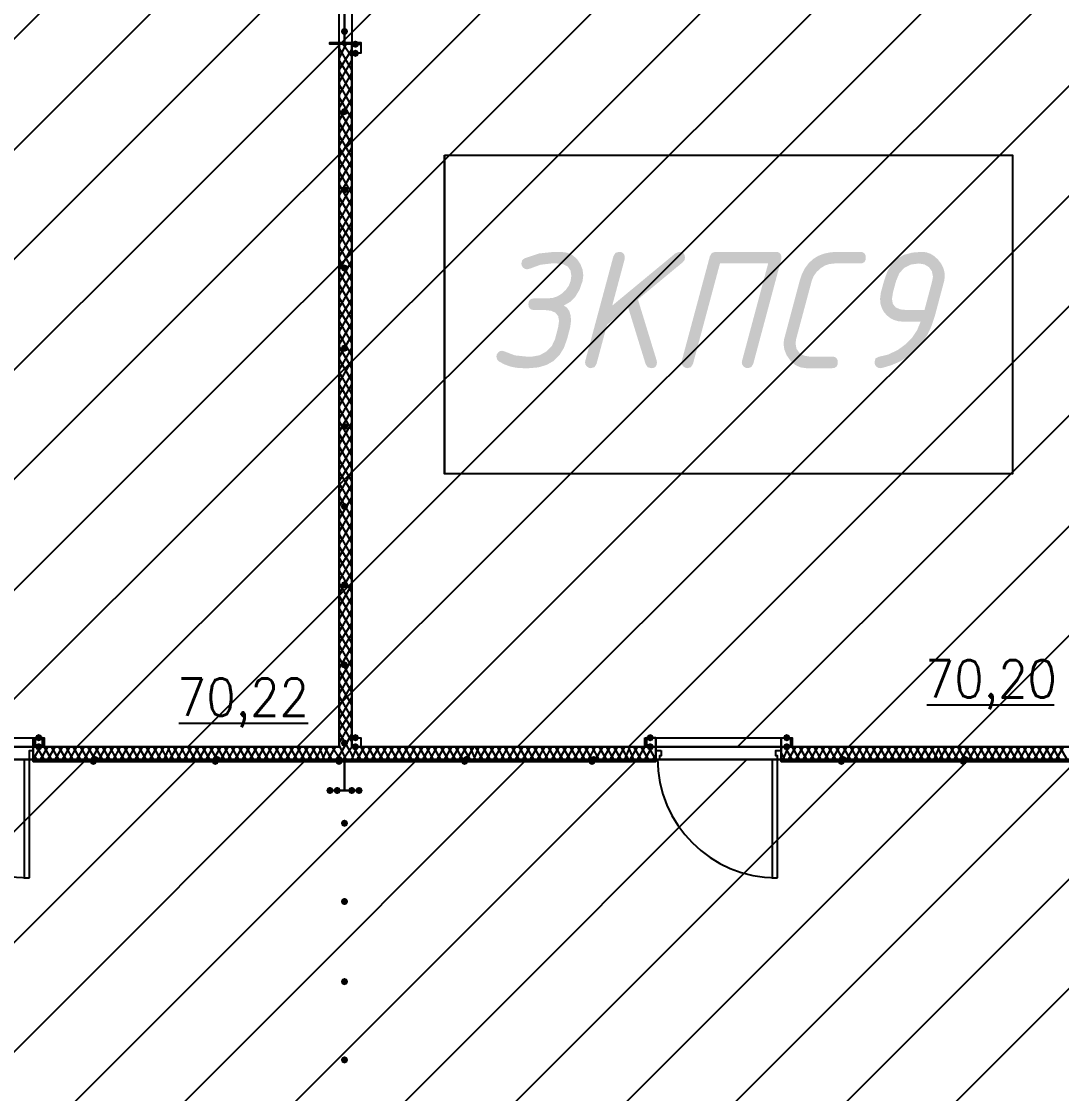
# Model space of a CAD drawing. Header units: millimetres. Extents: x 0 to 420, y 0 to 297.
# Drawn here: x 303.89 to 328.08, y 194.08 to 219.01 of the extents above; entities that cross this region are included whole.
import ezdxf

# ---------------------------------------------------------------- set-up
doc = ezdxf.new("R2010")
doc.units = ezdxf.units.MM
doc.layers.get('0').update_dxf_attribs({"linetype": 'CONTINUOUS'})
doc.styles.get("Standard").update_dxf_attribs({"font": 'STANDARD'})

msp = doc.modelspace()

# ---------------------------------------------------------------- hatches: boundary and pattern name
at = {"true_color": 0x000007}
for points in [[(311.488667, 218.778667), (311.463796, 218.718871), (311.404, 218.694), (311.344204, 218.718871), (311.319333, 218.778667), (311.344204, 218.838462), (311.404, 218.863333), (311.463796, 218.838463)], [(311.742667, 218.482333), (311.717796, 218.422537), (311.658, 218.397667), (311.598204, 218.422537), (311.573333, 218.482333), (311.598204, 218.542129), (311.658, 218.567), (311.717796, 218.542129)], [(311.742667, 218.270667), (311.717796, 218.210871), (311.658, 218.186), (311.598204, 218.210871), (311.573333, 218.270667), (311.598204, 218.330462), (311.658, 218.355333), (311.717796, 218.330463)], [(311.488667, 216.916), (311.463796, 216.856204), (311.404, 216.831333), (311.344204, 216.856204), (311.319333, 216.916), (311.344204, 216.975796), (311.404, 217.000667), (311.463796, 216.975796)], [(311.488667, 215.095667), (311.463796, 215.035871), (311.404, 215.011), (311.344204, 215.035871), (311.319333, 215.095667), (311.344204, 215.155462), (311.404, 215.180333), (311.463796, 215.155463)], [(315.718914, 213.263206), (315.653319, 213.246669), (315.601229, 213.256729), (315.557408, 213.287459), (315.527642, 213.331763), (315.51772, 213.382268), (315.536048, 213.456269), (315.591583, 213.502984), (315.929202, 213.615363), (316.286665, 213.652915), (316.426123, 213.652915), (316.573306, 213.635242), (316.69987, 213.582222), (316.805867, 213.493855), (316.891349, 213.370142), (316.941716, 213.24033), (316.958597, 213.105558), (316.942612, 212.976574), (316.871918, 212.774622), (316.775593, 212.611945), (316.653637, 212.488542), (316.506049, 212.404412), (316.579524, 212.354381), (316.632071, 212.278666), (316.663636, 212.177217), (316.67417, 212.049981), (316.653224, 211.893987), (316.581566, 211.62334), (316.50654, 211.416531), (316.402214, 211.247549), (316.268639, 211.116395), (316.105867, 211.023067), (315.915766, 210.966016), (315.697967, 210.946999), (315.559061, 210.946999), (315.403705, 210.956826), (315.258373, 210.986342), (315.122964, 211.035598), (314.997373, 211.104647), (314.952724, 211.152258), (314.937842, 211.217646), (314.947419, 211.268771), (314.976427, 211.312455), (315.019904, 211.342496), (315.072889, 211.352694), (315.144547, 211.330094), (315.363655, 211.245758), (315.630719, 211.217646), (315.77183, 211.217646), (315.940916, 211.247067), (316.100906, 211.335606), (316.228237, 211.466244), (316.300997, 211.62334), (316.372655, 211.893987), (316.395255, 212.047776), (316.374377, 212.15783), (316.311746, 212.236567), (316.207359, 212.283886), (316.061218, 212.299681), (315.81703, 212.299681), (315.757792, 212.308156), (315.715606, 212.333581), (315.690371, 212.375956), (315.681982, 212.43528), (315.690371, 212.494286), (315.715606, 212.536497), (315.757792, 212.561862), (315.81703, 212.570328), (316.135081, 212.570328), (316.25249, 212.582851), (316.361631, 212.620489), (316.462503, 212.683345), (316.555107, 212.771522), (316.623251, 212.869914), (316.663697, 212.976574), (316.680233, 213.09729), (316.659683, 213.221813), (316.598102, 213.310886), (316.495593, 213.364405), (316.35226, 213.382268), (316.212803, 213.382268), (315.962137, 213.352503)], [(318.002306, 212.359213), (317.51007, 211.953518), (317.266433, 211.04732), (317.219649, 210.971942), (317.136898, 210.946999), (317.08653, 210.956921), (317.041537, 210.986687), (317.010049, 211.029544), (316.999645, 211.078188), (317.005708, 211.118978), (317.660001, 213.552594), (317.705476, 213.627766), (317.788985, 213.652915), (317.847991, 213.644552), (317.890202, 213.619498), (317.915567, 213.577803), (317.924033, 213.519521), (317.920175, 213.480385), (317.631338, 212.402207), (319.103083, 213.619842), (319.189072, 213.652915), (319.248078, 213.64444), (319.290289, 213.619015), (319.315654, 213.576641), (319.32412, 213.517316), (319.311786, 213.459438), (319.275062, 213.413136), (318.229406, 212.547728), (318.665969, 211.123388), (318.672583, 211.080393), (318.664109, 211.021878), (318.638684, 210.98021), (318.596309, 210.955285), (318.536985, 210.946999), (318.454302, 210.971046), (318.408, 211.043462)], [(321.258692, 213.382268), (320.13752, 213.382268), (319.510237, 211.04732), (319.463453, 210.971942), (319.380701, 210.946999), (319.330334, 210.956921), (319.285341, 210.986687), (319.253853, 211.029544), (319.243449, 211.078188), (319.249512, 211.118978), (319.903805, 213.552594), (319.94928, 213.627766), (320.032789, 213.652915), (321.432876, 213.652915), (321.491882, 213.644552), (321.534093, 213.619498), (321.559457, 213.577803), (321.567924, 213.519521), (321.564065, 213.480385), (320.911977, 211.04732), (320.866502, 210.971942), (320.782993, 210.946999), (320.732212, 210.956921), (320.687633, 210.986687), (320.656145, 211.029544), (320.645741, 211.078188), (320.651804, 211.118978)], [(322.744023, 211.217646), (322.803029, 211.209171), (322.84524, 211.183746), (322.870605, 211.141371), (322.879071, 211.082047), (322.870605, 211.022808), (322.84524, 210.980623), (322.803029, 210.955388), (322.744023, 210.946999), (322.147608, 210.946999), (322.010468, 210.965706), (321.888468, 211.021827), (321.781662, 211.115361), (321.6901, 211.246309), (321.634565, 211.37991), (321.616237, 211.514751), (321.630569, 211.62334), (321.991615, 212.976574), (322.044842, 213.135091), (322.114406, 213.272473), (322.200313, 213.388719), (322.302569, 213.48383), (322.42118, 213.557804), (322.556154, 213.610644), (322.707496, 213.642347), (322.875213, 213.652915), (323.39556, 213.652915), (323.454884, 213.64444), (323.497259, 213.619015), (323.522684, 213.576641), (323.531159, 213.517316), (323.522684, 213.458078), (323.497259, 213.415892), (323.454884, 213.390657), (323.39556, 213.382268), (322.80135, 213.382268), (322.683424, 213.369668), (322.574387, 213.331901), (322.474238, 213.269019), (322.382977, 213.181075), (322.313938, 213.083785), (322.272183, 212.976574), (321.909483, 211.62334), (321.895152, 211.523019), (321.918372, 211.398996), (321.988307, 211.301431), (322.093245, 211.238454), (322.22092, 211.217646)], [(311.488667, 213.275333), (311.463796, 213.215537), (311.404, 213.190667), (311.344204, 213.215537), (311.319333, 213.275333), (311.344204, 213.335129), (311.404, 213.36), (311.463796, 213.335129)], [(311.488667, 211.412667), (311.463796, 211.352871), (311.404, 211.328), (311.344204, 211.352871), (311.319333, 211.412667), (311.344204, 211.472462), (311.404, 211.497333), (311.463796, 211.472463)], [(311.488667, 209.592333), (311.463796, 209.532537), (311.404, 209.507667), (311.344204, 209.532537), (311.319333, 209.592333), (311.344204, 209.652129), (311.404, 209.677), (311.463796, 209.652129)], [(311.488667, 207.729667), (311.463796, 207.669871), (311.404, 207.645), (311.344204, 207.669871), (311.319333, 207.729667), (311.344204, 207.789462), (311.404, 207.814333), (311.463796, 207.789463)], [(311.488667, 205.909333), (311.463796, 205.849538), (311.404, 205.824667), (311.344204, 205.849538), (311.319333, 205.909333), (311.344204, 205.969129), (311.404, 205.994), (311.463796, 205.969129)], [(311.488667, 204.046667), (311.463796, 203.986871), (311.404, 203.962), (311.344204, 203.986871), (311.319333, 204.046667), (311.344204, 204.106462), (311.404, 204.131333), (311.463796, 204.106463)], [(304.376667, 202.353333), (304.351796, 202.293537), (304.292, 202.268667), (304.232204, 202.293537), (304.207333, 202.353333), (304.232204, 202.413129), (304.292, 202.438), (304.351796, 202.413129)], [(304.376667, 202.141667), (304.351796, 202.081871), (304.292, 202.057), (304.232204, 202.081871), (304.207333, 202.141667), (304.232204, 202.201462), (304.292, 202.226333), (304.351796, 202.201463)], [(311.488667, 202.226333), (311.463796, 202.166537), (311.404, 202.141667), (311.344204, 202.166537), (311.319333, 202.226333), (311.344204, 202.286129), (311.404, 202.311), (311.463796, 202.286129)], [(311.742667, 202.353333), (311.717796, 202.293537), (311.658, 202.268667), (311.598204, 202.293537), (311.573333, 202.353333), (311.598204, 202.413129), (311.658, 202.438), (311.717796, 202.413129)], [(311.742667, 202.141667), (311.717796, 202.081871), (311.658, 202.057), (311.598204, 202.081871), (311.573333, 202.141667), (311.598204, 202.201462), (311.658, 202.226333), (311.717796, 202.201463)], [(318.600667, 202.353333), (318.575796, 202.293537), (318.516, 202.268667), (318.456204, 202.293537), (318.431333, 202.353333), (318.456204, 202.413129), (318.516, 202.438), (318.575796, 202.413129)], [(318.600667, 202.141667), (318.575796, 202.081871), (318.516, 202.057), (318.456204, 202.081871), (318.431333, 202.141667), (318.456204, 202.201462), (318.516, 202.226333), (318.575796, 202.201463)], [(321.775667, 202.353333), (321.750796, 202.293537), (321.691, 202.268667), (321.631204, 202.293537), (321.606333, 202.353333), (321.631204, 202.413129), (321.691, 202.438), (321.750796, 202.413129)], [(321.775667, 202.141667), (321.750796, 202.081871), (321.691, 202.057), (321.631204, 202.081871), (321.606333, 202.141667), (321.631204, 202.201462), (321.691, 202.226333), (321.750796, 202.201463)], [(311.15, 201.125667), (311.125129, 201.065871), (311.065333, 201.041), (311.005538, 201.065871), (310.980667, 201.125667), (311.005537, 201.185462), (311.065333, 201.210333), (311.125129, 201.185463)], [(311.319333, 201.125667), (311.294462, 201.065871), (311.234667, 201.041), (311.174871, 201.065871), (311.15, 201.125667), (311.174871, 201.185462), (311.234667, 201.210333), (311.294462, 201.185463)], [(311.658, 201.125667), (311.633129, 201.065871), (311.573333, 201.041), (311.513537, 201.065871), (311.488667, 201.125667), (311.513537, 201.185462), (311.573333, 201.210333), (311.633129, 201.185463)], [(311.827333, 201.125667), (311.802462, 201.065871), (311.742667, 201.041), (311.682871, 201.065871), (311.658, 201.125667), (311.682871, 201.185462), (311.742667, 201.210333), (311.802462, 201.185463)], [(311.488667, 200.363667), (311.463796, 200.303871), (311.404, 200.279), (311.344204, 200.303871), (311.319333, 200.363667), (311.344204, 200.423462), (311.404, 200.448333), (311.463796, 200.423463)], [(311.488667, 198.543333), (311.463796, 198.483537), (311.404, 198.458667), (311.344204, 198.483537), (311.319333, 198.543333), (311.344204, 198.603129), (311.404, 198.628), (311.463796, 198.603129)], [(311.488667, 196.680667), (311.463796, 196.620871), (311.404, 196.596), (311.344204, 196.620871), (311.319333, 196.680667), (311.344204, 196.740462), (311.404, 196.765333), (311.463796, 196.740463)], [(311.488667, 194.860333), (311.463796, 194.800537), (311.404, 194.775667), (311.344204, 194.800537), (311.319333, 194.860333), (311.344204, 194.920129), (311.404, 194.945), (311.463796, 194.920129)]]:
    msp.add_hatch(color=0, dxfattribs=at).paths.add_polyline_path(points, flags=0)
h = msp.add_hatch(color=0, dxfattribs=at)
h.paths.add_polyline_path([(324.765832, 213.382268), (324.574828, 213.356861), (324.422632, 213.280707), (324.309194, 213.15391), (324.234461, 212.976574), (324.161149, 212.705927), (324.138549, 212.554343), (324.159539, 212.442929), (324.222541, 212.363347), (324.327608, 212.315598), (324.474791, 212.299681), (324.894817, 212.299681), (325.075064, 212.976574), (325.091601, 213.076895), (325.068105, 213.200643), (324.997894, 213.297932), (324.893232, 213.361184)], flags=0)
h.paths.add_polyline_path([(324.83749, 213.652915), (324.938053, 213.641865), (325.033034, 213.608749), (325.122434, 213.553619), (325.206253, 213.476526), (325.277154, 213.38598), (325.327796, 213.291249), (325.358182, 213.19228), (325.368311, 213.089022), (325.353979, 212.980432), (325.1368, 212.164634), (325.059624, 211.929894), (324.960394, 211.718873), (324.839125, 211.531572), (324.695828, 211.36799), (324.530517, 211.228128), (324.343205, 211.111985), (324.133905, 211.019561), (323.902629, 210.950858), (323.867903, 210.946999), (323.815813, 210.957059), (323.771991, 210.987789), (323.742226, 211.032024), (323.732304, 211.082047), (323.754766, 211.172171), (323.822703, 211.209378), (324.058761, 211.266773), (324.28407, 211.377498), (324.467229, 211.513416), (324.614937, 211.667369), (324.727299, 211.839408), (324.804418, 212.029586), (324.400928, 212.029586), (324.289005, 212.038991), (324.187263, 212.067206), (324.095753, 212.114232), (324.014526, 212.180068), (323.947648, 212.26008), (323.899942, 212.349704), (323.871356, 212.449044), (323.861839, 212.558201), (323.88003, 212.705927), (323.953892, 212.976574), (324.030718, 213.194993), (324.130281, 213.367937), (324.255045, 213.49246), (324.414433, 213.581533), (324.608547, 213.635052)], flags=0)
h = msp.add_hatch(color=0, dxfattribs=at)
h.paths.add_polyline_path([(311.277, 201.845333), (304.165, 201.845333), (311.277, 201.803)], flags=0)
h.paths.add_polyline_path([(304.165, 201.845333), (311.277, 201.803), (304.165, 201.803)], flags=0)
at = {"true_color": 0x0000fe}
for points in [[(305.646667, 201.803), (305.621796, 201.743204), (305.562, 201.718333), (305.502204, 201.743204), (305.477333, 201.803), (305.502204, 201.862796), (305.562, 201.887667), (305.621796, 201.862796)], [(305.689, 201.845333), (305.664129, 201.785537), (305.604333, 201.760667), (305.544537, 201.785537), (305.519667, 201.845333), (305.544537, 201.905129), (305.604333, 201.93), (305.664129, 201.905129)], [(308.483, 201.803), (308.458129, 201.743204), (308.398333, 201.718333), (308.338538, 201.743204), (308.313667, 201.803), (308.338537, 201.862796), (308.398333, 201.887667), (308.458129, 201.862796)], [(308.525333, 201.845333), (308.500463, 201.785537), (308.440667, 201.760667), (308.380871, 201.785537), (308.356, 201.845333), (308.380871, 201.905129), (308.440667, 201.93), (308.500462, 201.905129)], [(311.361667, 201.845333), (311.336796, 201.785537), (311.277, 201.760667), (311.217204, 201.785537), (311.192333, 201.845333), (311.217204, 201.905129), (311.277, 201.93), (311.336796, 201.905129)], [(311.361667, 201.845333), (311.336796, 201.785537), (311.277, 201.760667), (311.217204, 201.785537), (311.192333, 201.845333), (311.217204, 201.905129), (311.277, 201.93), (311.336796, 201.905129)], [(311.361667, 201.803), (311.336796, 201.743204), (311.277, 201.718333), (311.217204, 201.743204), (311.192333, 201.803), (311.217204, 201.862796), (311.277, 201.887667), (311.336796, 201.862796)], [(311.361667, 201.803), (311.336796, 201.743204), (311.277, 201.718333), (311.217204, 201.743204), (311.192333, 201.803), (311.217204, 201.862796), (311.277, 201.887667), (311.336796, 201.862796)], [(314.282667, 201.803), (314.257796, 201.743204), (314.198, 201.718333), (314.138204, 201.743204), (314.113333, 201.803), (314.138204, 201.862796), (314.198, 201.887667), (314.257796, 201.862796)], [(314.325, 201.845333), (314.300129, 201.785537), (314.240333, 201.760667), (314.180538, 201.785537), (314.155667, 201.845333), (314.180537, 201.905129), (314.240333, 201.93), (314.300129, 201.905129)], [(317.246, 201.803), (317.221129, 201.743204), (317.161333, 201.718333), (317.101537, 201.743204), (317.076667, 201.803), (317.101537, 201.862796), (317.161333, 201.887667), (317.221129, 201.862796)], [(317.288333, 201.845333), (317.263462, 201.785537), (317.203667, 201.760667), (317.143871, 201.785537), (317.119, 201.845333), (317.143871, 201.905129), (317.203667, 201.93), (317.263462, 201.905129)], [(323.045667, 201.803), (323.020796, 201.743204), (322.961, 201.718333), (322.901204, 201.743204), (322.876333, 201.803), (322.901204, 201.862796), (322.961, 201.887667), (323.020796, 201.862796)], [(323.088, 201.845333), (323.063129, 201.785537), (323.003333, 201.760667), (322.943537, 201.785537), (322.918667, 201.845333), (322.943537, 201.905129), (323.003333, 201.93), (323.063129, 201.905129)], [(325.882, 201.803), (325.857129, 201.743204), (325.797333, 201.718333), (325.737538, 201.743204), (325.712667, 201.803), (325.737537, 201.862796), (325.797333, 201.887667), (325.857129, 201.862796)], [(325.924333, 201.845333), (325.899462, 201.785537), (325.839667, 201.760667), (325.779871, 201.785537), (325.755, 201.845333), (325.779871, 201.905129), (325.839667, 201.93), (325.899462, 201.905129)]]:
    msp.add_hatch(color=0, dxfattribs=at).paths.add_polyline_path(points, flags=0)
at = {"true_color": 0x000007}
h = msp.add_hatch(color=0, dxfattribs=at)
h.paths.add_polyline_path([(318.643, 201.845333), (311.277, 201.845333), (318.643, 201.803)], flags=0)
h.paths.add_polyline_path([(311.277, 201.845333), (318.643, 201.803), (311.277, 201.803)], flags=0)
h = msp.add_hatch(color=0, dxfattribs=at)
h.paths.add_polyline_path([(328.676, 201.845333), (321.564, 201.845333), (328.676, 201.803)], flags=0)
h.paths.add_polyline_path([(321.564, 201.845333), (328.676, 201.803), (321.564, 201.803)], flags=0)

# ---------------------------------------------------------------- linework, layer by layer
at = {"color": 0, "true_color": 0x000006}
msp.add_lwpolyline([(242.527667, 236.600999), (258.572001, 236.600999), (258.572001, 201.845333), (392.938, 201.845333), (392.938, 154.728333), (258.572001, 154.728333), (258.572001, 119.972666), (242.485334, 119.972666), (242.485334, 154.770666), (108.161668, 154.770666), (108.161668, 201.802999), (242.189001, 201.802999), (242.527667, 201.802999)], close=True, dxfattribs=at)
at = {"color": 0, "true_color": 0x000003}
for points in [[(287.231667, 202.141666), (321.733334, 236.600999)], [(289.814001, 202.141666), (324.315667, 236.600999)], [(292.354001, 202.141666), (326.855667, 236.600999)], [(294.936334, 202.141666), (329.438, 236.600999)], [(297.476334, 202.141666), (331.978, 236.600999)], [(300.058667, 202.141666), (334.560334, 236.600999)], [(302.598667, 202.141666), (337.100334, 236.600999)], [(305.181, 202.141666), (339.682667, 236.600999)], [(307.763334, 202.141666), (342.222667, 236.600999)], [(310.303334, 202.141666), (344.805, 236.600999)], [(312.885667, 202.141666), (347.345, 236.600999)], [(315.425667, 202.141666), (349.927334, 236.600999)], [(318.008, 202.141666), (352.467334, 236.600999)], [(320.548, 202.141666), (355.049667, 236.600999)], [(323.130334, 202.141666), (357.589667, 236.600999)], [(325.670334, 202.141666), (360.172, 236.600999)]]:
    msp.add_lwpolyline(points, dxfattribs=at)
at = {"color": 0, "true_color": 0x00002b}
for points in [[(311.277, 236.601), (294.174333, 236.601), (294.174333, 202.141667), (311.277, 202.141667)], [(328.676, 202.141667), (328.676, 236.601), (311.573333, 236.601), (311.573333, 202.141667)]]:
    msp.add_lwpolyline(points, close=True, dxfattribs=at)
at = {"color": 0, "true_color": 0x000007}
for points in [[(311.785, 218.482333), (311.065333, 218.482333), (311.065333, 218.524667), (311.404, 218.524667), (311.404, 219.202), (311.065333, 219.202), (311.065333, 219.244333), (311.785, 219.244333), (311.785, 219.202), (311.404, 219.202), (311.404, 218.524667), (311.785, 218.524667)], [(311.785, 218.270667), (311.573333, 218.270667), (311.573333, 218.482333), (311.785, 218.482333), (311.785, 218.270667), (311.573333, 218.270667), (311.573333, 218.482333), (311.785, 218.482333)], [(313.732333, 215.9), (326.940333, 215.9), (326.940333, 208.491667), (313.732333, 208.491667)], [(304.165, 202.353333), (304.419, 202.353333), (304.419, 202.141667), (304.165, 202.141667)], [(304.207333, 202.353333), (304.207333, 202.141667), (304.376667, 202.141667), (304.376667, 202.353333)], [(311.785, 202.141667), (311.573333, 202.141667), (311.573333, 202.353333), (311.785, 202.353333), (311.785, 202.141667), (311.573333, 202.141667), (311.573333, 202.353333), (311.785, 202.353333)], [(318.389, 202.353333), (318.643, 202.353333), (318.643, 202.141667), (318.389, 202.141667)], [(318.431333, 202.353333), (318.431333, 202.141667), (318.643, 202.141667), (318.643, 202.353333)], [(321.564, 202.353333), (321.775667, 202.353333), (321.775667, 202.141667), (321.564, 202.141667), (321.564, 202.353333), (321.818, 202.353333), (321.818, 202.141667), (321.564, 202.141667)], [(304.165, 202.057), (304.165, 201.845333), (304.080333, 201.845333), (304.080333, 201.93), (304.080333, 202.057)], [(318.77, 202.057), (318.77, 201.93), (318.727667, 201.93), (318.727667, 201.845333), (318.643, 201.845333), (318.643, 202.057)], [(321.564, 202.057), (321.564, 201.845333), (321.479333, 201.845333), (321.479333, 201.93), (321.437, 201.93), (321.437, 202.057)], [(304.080333, 199.093667), (304.080333, 201.845333), (303.953333, 201.845333), (303.953333, 199.093667)], [(311.277, 201.845333), (304.165, 201.845333), (311.277, 201.803)], [(304.165, 201.845333), (311.277, 201.803), (304.165, 201.803)], [(304.165, 201.803), (304.165, 201.845333), (311.277, 201.845333), (311.277, 201.803), (304.165, 201.803), (311.277, 201.803), (311.277, 201.845333), (304.165, 201.845333)], [(311.785, 201.125667), (311.065333, 201.125667), (311.404, 201.125667), (311.404, 201.803), (311.065333, 201.803), (311.065333, 201.845333), (311.785, 201.845333), (311.785, 201.803), (311.404, 201.803), (311.404, 201.125667)], [(318.643, 201.845333), (311.277, 201.845333), (318.643, 201.803)], [(311.277, 201.845333), (318.643, 201.803), (311.277, 201.803)], [(318.643, 201.845333), (311.277, 201.845333), (311.277, 201.803), (318.643, 201.803)], [(318.643, 201.845333), (311.277, 201.845333), (311.277, 201.803), (318.643, 201.803)], [(321.479333, 199.093667), (321.479333, 201.845333), (321.352333, 201.845333), (321.352333, 199.093667)], [(328.676, 201.845333), (321.564, 201.845333), (328.676, 201.803)], [(321.564, 201.845333), (328.676, 201.803), (321.564, 201.803)], [(321.564, 201.803), (321.564, 201.845333), (328.676, 201.845333), (328.676, 201.803), (321.564, 201.803), (328.676, 201.803), (328.676, 201.845333), (321.564, 201.845333)]]:
    msp.add_lwpolyline(points, close=True, dxfattribs=at)
for points in [[(311.404, 218.482333), (311.404, 219.244333)], [(311.065333, 218.482333), (311.065333, 218.524667)], [(311.234667, 218.482333), (311.234667, 218.524667)], [(311.277, 218.44), (311.277, 218.482333)], [(311.277, 218.143667), (311.446333, 218.482333)], [(311.573333, 202.141667), (311.573333, 218.482333), (311.277, 218.482333), (311.277, 202.141667)], [(311.573333, 218.186), (311.361667, 218.482333)], [(311.573333, 218.482333), (311.531, 218.482333)], [(311.573333, 218.482333), (311.573333, 218.524667)], [(311.742667, 218.482333), (311.742667, 218.524667)], [(311.573333, 217.889667), (311.277, 218.397667)], [(311.277, 217.889667), (311.573333, 218.355333)], [(311.277, 217.593333), (311.573333, 218.101333)], [(311.573333, 217.635667), (311.277, 218.101333)], [(311.573333, 217.339333), (311.277, 217.847333)], [(311.277, 217.297), (311.573333, 217.805)], [(311.573333, 217.043), (311.277, 217.551)], [(311.277, 217.000667), (311.573333, 217.508667)], [(311.573333, 216.746667), (311.277, 217.254667)], [(311.277, 216.704333), (311.573333, 217.212333)], [(311.573333, 216.450333), (311.277, 216.958333)], [(311.277, 216.408), (311.573333, 216.916)], [(311.573333, 216.154), (311.277, 216.662)], [(311.277, 216.111667), (311.573333, 216.619667)], [(311.573333, 215.857667), (311.277, 216.365667)], [(311.277, 215.857667), (311.573333, 216.323333)], [(311.277, 215.561333), (311.573333, 216.069333)], [(311.573333, 215.603667), (311.277, 216.069333)], [(311.573333, 215.307333), (311.277, 215.815333)], [(311.277, 215.265), (311.573333, 215.773)], [(313.732333, 215.9), (313.732333, 208.491667)], [(311.573333, 215.011), (311.277, 215.519)], [(311.277, 214.968667), (311.573333, 215.476667)], [(311.573333, 214.714667), (311.277, 215.222667)], [(311.277, 214.672333), (311.573333, 215.180333)], [(311.573333, 214.418333), (311.277, 214.926333)], [(311.277, 214.376), (311.573333, 214.884)], [(311.573333, 214.122), (311.277, 214.63)], [(311.277, 214.079667), (311.573333, 214.587667)], [(311.277, 213.825667), (311.573333, 214.333667)], [(311.573333, 213.868), (311.277, 214.333667)], [(311.573333, 213.571667), (311.277, 214.079667)], [(311.277, 213.529333), (311.573333, 214.037333)], [(311.573333, 213.275333), (311.277, 213.783333)], [(311.277, 213.233), (311.573333, 213.741)], [(311.573333, 212.979), (311.277, 213.487)], [(311.277, 212.936667), (311.573333, 213.444667)], [(311.573333, 212.682667), (311.277, 213.190667)], [(311.277, 212.640333), (311.573333, 213.148333)], [(311.573333, 212.386333), (311.277, 212.894333)], [(311.277, 212.344), (311.573333, 212.852)], [(311.573333, 212.09), (311.277, 212.598)], [(311.277, 212.09), (311.573333, 212.555667)], [(311.277, 211.793667), (311.573333, 212.301667)], [(311.573333, 211.836), (311.277, 212.301667)], [(311.573333, 211.539667), (311.277, 212.047667)], [(311.277, 211.497333), (311.573333, 212.005333)], [(311.573333, 211.243333), (311.277, 211.751333)], [(311.277, 211.201), (311.573333, 211.709)], [(311.573333, 210.947), (311.277, 211.455)], [(311.277, 210.904667), (311.573333, 211.412667)], [(311.573333, 210.650667), (311.277, 211.158667)], [(311.277, 210.608333), (311.573333, 211.116333)], [(311.573333, 210.354333), (311.277, 210.862333)], [(311.277, 210.312), (311.573333, 210.82)], [(311.277, 210.058), (311.573333, 210.566)], [(311.573333, 210.100333), (311.277, 210.566)], [(311.573333, 209.804), (311.277, 210.312)], [(311.277, 209.761667), (311.573333, 210.269667)], [(311.573333, 209.507667), (311.277, 210.015667)], [(311.277, 209.465333), (311.573333, 209.973333)], [(311.573333, 209.211333), (311.277, 209.719333)], [(311.277, 209.169), (311.573333, 209.677)], [(311.573333, 208.915), (311.277, 209.423)], [(311.277, 208.872667), (311.573333, 209.380667)], [(311.573333, 208.618667), (311.277, 209.126667)], [(311.277, 208.576333), (311.573333, 209.084333)], [(311.573333, 208.322333), (311.277, 208.830333)], [(311.277, 208.322333), (311.573333, 208.788)], [(311.277, 208.026), (311.573333, 208.534)], [(311.573333, 208.068333), (311.277, 208.534)], [(311.573333, 207.772), (311.277, 208.28)], [(311.277, 207.729667), (311.573333, 208.237667)], [(311.573333, 207.475667), (311.277, 207.983667)], [(311.277, 207.433333), (311.573333, 207.941333)], [(311.573333, 207.179333), (311.277, 207.687333)], [(311.277, 207.137), (311.573333, 207.645)], [(311.573333, 206.883), (311.277, 207.391)], [(311.277, 206.840667), (311.573333, 207.348667)], [(311.573333, 206.586667), (311.277, 207.094667)], [(311.277, 206.544333), (311.573333, 207.052333)], [(311.573333, 206.332667), (311.277, 206.798333)], [(311.277, 206.290333), (311.573333, 206.756)], [(311.573333, 206.036333), (311.277, 206.544333)], [(311.277, 205.994), (311.573333, 206.502)], [(311.573333, 205.74), (311.277, 206.248)], [(311.277, 205.697667), (311.573333, 206.205667)], [(311.573333, 205.443667), (311.277, 205.951667)], [(311.277, 205.401333), (311.573333, 205.909333)], [(311.573333, 205.147333), (311.277, 205.655333)], [(311.277, 205.105), (311.573333, 205.613)], [(311.573333, 204.851), (311.277, 205.359)], [(311.277, 204.808667), (311.573333, 205.316667)], [(311.573333, 204.554667), (311.277, 205.062667)], [(311.277, 204.554667), (311.573333, 205.020333)], [(311.277, 204.258333), (311.573333, 204.766333)], [(311.573333, 204.300667), (311.277, 204.766333)], [(311.573333, 204.004333), (311.277, 204.512333)], [(311.277, 203.962), (311.573333, 204.47)], [(311.573333, 203.708), (311.277, 204.216)], [(311.277, 203.665667), (311.573333, 204.173667)], [(311.573333, 203.411667), (311.277, 203.919667)], [(311.277, 203.369333), (311.573333, 203.877333)], [(311.573333, 203.115333), (311.277, 203.623333)], [(311.277, 203.073), (311.573333, 203.581)], [(311.573333, 202.819), (311.277, 203.327)], [(311.277, 202.776667), (311.573333, 203.284667)], [(311.573333, 202.565), (311.277, 203.030667)], [(311.277, 202.522667), (311.573333, 202.988333)], [(324.950667, 203.115333), (327.914, 203.115333)], [(311.573333, 202.268667), (311.277, 202.776667)], [(311.277, 202.226333), (311.573333, 202.734333)], [(307.551667, 202.692), (310.557333, 202.692)], [(311.573333, 201.972333), (311.277, 202.480333)], [(302.725667, 202.353333), (304.165, 202.353333), (304.165, 202.226333)], [(304.165, 202.226333), (304.165, 202.141667), (302.725667, 202.141667)], [(311.277, 201.93), (311.573333, 202.438)], [(318.643, 202.226333), (318.643, 202.353333), (320.124667, 202.353333)], [(320.124667, 202.141667), (318.643, 202.141667), (318.643, 202.226333)], [(320.124667, 202.353333), (321.564, 202.353333), (321.564, 202.226333)], [(321.564, 202.226333), (321.564, 202.141667), (320.124667, 202.141667)], [(304.165, 202.099333), (304.165, 202.141667)], [(304.165, 201.845333), (304.334333, 202.141667)], [(304.165, 201.845333), (304.165, 202.057), (304.165, 202.141667)], [(304.165, 202.141667), (304.165, 202.057), (304.165, 201.845333), (304.165, 202.057)], [(311.277, 202.141667), (304.165, 202.141667)], [(304.249667, 201.845333), (304.165, 201.972333)], [(304.419, 201.845333), (304.249667, 202.141667)], [(304.334333, 201.845333), (304.503667, 202.141667)], [(304.588333, 201.845333), (304.419, 202.141667)], [(304.503667, 201.845333), (304.673, 202.141667)], [(304.757667, 201.845333), (304.588333, 202.141667)], [(304.673, 201.845333), (304.842333, 202.141667)], [(304.927, 201.845333), (304.757667, 202.141667)], [(304.842333, 201.845333), (305.011667, 202.141667)], [(305.096333, 201.845333), (304.927, 202.141667)], [(305.011667, 201.845333), (305.181, 202.141667)], [(305.265667, 201.845333), (305.096333, 202.141667)], [(305.181, 201.845333), (305.350333, 202.141667)], [(305.435, 201.845333), (305.265667, 202.141667)], [(305.350333, 201.845333), (305.519667, 202.141667)], [(305.604333, 201.845333), (305.435, 202.141667)], [(305.519667, 201.845333), (305.689, 202.141667)], [(305.773667, 201.845333), (305.604333, 202.141667)], [(305.689, 201.845333), (305.858333, 202.141667)], [(305.943, 201.845333), (305.773667, 202.141667)], [(305.858333, 201.845333), (306.027667, 202.141667)], [(306.112333, 201.845333), (305.943, 202.141667)], [(306.027667, 201.845333), (306.197, 202.141667)], [(306.281667, 201.845333), (306.112333, 202.141667)], [(306.197, 201.845333), (306.366333, 202.141667)], [(306.451, 201.845333), (306.281667, 202.141667)], [(306.366333, 201.845333), (306.535667, 202.141667)], [(306.620333, 201.845333), (306.451, 202.141667)], [(306.535667, 201.845333), (306.705, 202.141667)], [(306.789667, 201.845333), (306.620333, 202.141667)], [(306.705, 201.845333), (306.874333, 202.141667)], [(306.959, 201.845333), (306.789667, 202.141667)], [(306.874333, 201.845333), (307.043667, 202.141667)], [(307.128333, 201.845333), (306.959, 202.141667)], [(307.043667, 201.845333), (307.213, 202.141667)], [(307.297667, 201.845333), (307.128333, 202.141667)], [(307.213, 201.845333), (307.34, 202.141667)], [(307.424667, 201.845333), (307.297667, 202.141667)], [(307.34, 201.845333), (307.509333, 202.141667)], [(307.594, 201.845333), (307.424667, 202.141667)], [(307.509333, 201.845333), (307.678667, 202.141667)], [(307.763333, 201.845333), (307.594, 202.141667)], [(307.678667, 201.845333), (307.848, 202.141667)], [(307.932667, 201.845333), (307.763333, 202.141667)], [(307.848, 201.845333), (308.017333, 202.141667)], [(308.102, 201.845333), (307.932667, 202.141667)], [(308.017333, 201.845333), (308.186667, 202.141667)], [(308.271333, 201.845333), (308.102, 202.141667)], [(308.186667, 201.845333), (308.356, 202.141667)], [(308.440667, 201.845333), (308.271333, 202.141667)], [(308.356, 201.845333), (308.525333, 202.141667)], [(308.61, 201.845333), (308.440667, 202.141667)], [(308.525333, 201.845333), (308.694667, 202.141667)], [(308.779333, 201.845333), (308.61, 202.141667)], [(308.694667, 201.845333), (308.864, 202.141667)], [(308.948667, 201.845333), (308.779333, 202.141667)], [(308.864, 201.845333), (309.033333, 202.141667)], [(309.118, 201.845333), (308.948667, 202.141667)], [(309.033333, 201.845333), (309.202667, 202.141667)], [(309.287333, 201.845333), (309.118, 202.141667)], [(309.202667, 201.845333), (309.372, 202.141667)], [(309.456667, 201.845333), (309.287333, 202.141667)], [(309.372, 201.845333), (309.541333, 202.141667)], [(309.626, 201.845333), (309.456667, 202.141667)], [(309.541333, 201.845333), (309.710667, 202.141667)], [(309.795333, 201.845333), (309.626, 202.141667)], [(309.710667, 201.845333), (309.88, 202.141667)], [(309.964667, 201.845333), (309.795333, 202.141667)], [(309.88, 201.845333), (310.049333, 202.141667)], [(310.134, 201.845333), (309.964667, 202.141667)], [(310.049333, 201.845333), (310.218667, 202.141667)], [(310.303333, 201.845333), (310.134, 202.141667)], [(310.218667, 201.845333), (310.388, 202.141667)], [(310.472667, 201.845333), (310.303333, 202.141667)], [(310.388, 201.845333), (310.557333, 202.141667)], [(310.642, 201.845333), (310.472667, 202.141667)], [(310.557333, 201.845333), (310.726667, 202.141667)], [(310.811333, 201.845333), (310.642, 202.141667)], [(310.726667, 201.845333), (310.896, 202.141667)], [(310.938333, 201.845333), (310.811333, 202.141667)], [(310.896, 201.845333), (311.023, 202.141667)], [(311.107667, 201.845333), (310.938333, 202.141667)], [(311.023, 201.845333), (311.192333, 202.141667)], [(311.277, 201.887667), (311.107667, 202.141667)], [(311.446333, 201.845333), (311.277, 202.184)], [(311.361667, 201.845333), (311.573333, 202.141667)], [(311.573333, 201.845333), (311.700333, 202.141667)], [(318.643, 202.141667), (311.573333, 202.141667)], [(311.615667, 201.845333), (311.573333, 201.972333)], [(311.785, 201.845333), (311.615667, 202.141667)], [(311.700333, 201.845333), (311.869667, 202.141667)], [(311.954333, 201.845333), (311.785, 202.141667)], [(311.869667, 201.845333), (312.039, 202.141667)], [(312.123667, 201.845333), (311.954333, 202.141667)], [(312.039, 201.845333), (312.208333, 202.141667)], [(312.293, 201.845333), (312.123667, 202.141667)], [(312.208333, 201.845333), (312.377667, 202.141667)], [(312.462333, 201.845333), (312.293, 202.141667)], [(312.377667, 201.845333), (312.547, 202.141667)], [(312.631667, 201.845333), (312.462333, 202.141667)], [(312.547, 201.845333), (312.716333, 202.141667)], [(312.801, 201.845333), (312.631667, 202.141667)], [(312.716333, 201.845333), (312.885667, 202.141667)], [(312.970333, 201.845333), (312.801, 202.141667)], [(312.885667, 201.845333), (313.055, 202.141667)], [(313.139667, 201.845333), (312.970333, 202.141667)], [(313.055, 201.845333), (313.224333, 202.141667)], [(313.309, 201.845333), (313.139667, 202.141667)], [(313.224333, 201.845333), (313.393667, 202.141667)], [(313.478333, 201.845333), (313.309, 202.141667)], [(313.393667, 201.845333), (313.563, 202.141667)], [(313.647667, 201.845333), (313.478333, 202.141667)], [(313.563, 201.845333), (313.732333, 202.141667)], [(313.817, 201.845333), (313.647667, 202.141667)], [(313.732333, 201.845333), (313.901667, 202.141667)], [(313.986333, 201.845333), (313.817, 202.141667)], [(313.901667, 201.845333), (314.071, 202.141667)], [(314.155667, 201.845333), (313.986333, 202.141667)], [(314.071, 201.845333), (314.240333, 202.141667)], [(314.325, 201.845333), (314.155667, 202.141667)], [(314.240333, 201.845333), (314.409667, 202.141667)], [(314.452, 201.845333), (314.325, 202.141667)], [(314.409667, 201.845333), (314.536667, 202.141667)], [(314.621333, 201.845333), (314.452, 202.141667)], [(314.536667, 201.845333), (314.706, 202.141667)], [(314.790667, 201.845333), (314.621333, 202.141667)], [(314.706, 201.845333), (314.875333, 202.141667)], [(314.96, 201.845333), (314.790667, 202.141667)], [(314.875333, 201.845333), (315.044667, 202.141667)], [(315.129333, 201.845333), (314.96, 202.141667)], [(315.044667, 201.845333), (315.214, 202.141667)], [(315.298667, 201.845333), (315.129333, 202.141667)], [(315.214, 201.845333), (315.383333, 202.141667)], [(315.468, 201.845333), (315.298667, 202.141667)], [(315.383333, 201.845333), (315.552667, 202.141667)], [(315.637333, 201.845333), (315.468, 202.141667)], [(315.552667, 201.845333), (315.722, 202.141667)], [(315.806667, 201.845333), (315.637333, 202.141667)], [(315.722, 201.845333), (315.891333, 202.141667)], [(315.976, 201.845333), (315.806667, 202.141667)], [(315.891333, 201.845333), (316.060667, 202.141667)], [(316.145333, 201.845333), (315.976, 202.141667)], [(316.060667, 201.845333), (316.23, 202.141667)], [(316.314667, 201.845333), (316.145333, 202.141667)], [(316.23, 201.845333), (316.399333, 202.141667)], [(316.484, 201.845333), (316.314667, 202.141667)], [(316.399333, 201.845333), (316.568667, 202.141667)], [(316.653333, 201.845333), (316.484, 202.141667)], [(316.568667, 201.845333), (316.738, 202.141667)], [(316.822667, 201.845333), (316.653333, 202.141667)], [(316.738, 201.845333), (316.907333, 202.141667)], [(316.992, 201.845333), (316.822667, 202.141667)], [(316.907333, 201.845333), (317.076667, 202.141667)], [(317.161333, 201.845333), (316.992, 202.141667)], [(317.076667, 201.845333), (317.246, 202.141667)], [(317.330667, 201.845333), (317.161333, 202.141667)], [(317.246, 201.845333), (317.415333, 202.141667)], [(317.5, 201.845333), (317.330667, 202.141667)], [(317.415333, 201.845333), (317.584667, 202.141667)], [(317.669333, 201.845333), (317.5, 202.141667)], [(317.584667, 201.845333), (317.754, 202.141667)], [(317.838667, 201.845333), (317.669333, 202.141667)], [(317.754, 201.845333), (317.923333, 202.141667)], [(318.008, 201.845333), (317.838667, 202.141667)], [(317.923333, 201.845333), (318.050333, 202.141667)], [(318.135, 201.845333), (318.008, 202.141667)], [(318.050333, 201.845333), (318.219667, 202.141667)], [(318.304333, 201.845333), (318.135, 202.141667)], [(318.219667, 201.845333), (318.389, 202.141667)], [(318.473667, 201.845333), (318.304333, 202.141667)], [(318.389, 201.845333), (318.558333, 202.141667)], [(318.643, 201.845333), (318.473667, 202.141667)], [(318.643, 201.845333), (318.643, 202.057), (318.643, 202.141667)], [(318.643, 202.141667), (318.643, 202.057), (318.643, 201.845333), (318.643, 202.057)], [(321.564, 202.099333), (321.606333, 202.141667)], [(321.564, 201.845333), (321.564, 202.057), (321.564, 202.141667)], [(321.564, 202.141667), (321.564, 202.057), (321.564, 201.845333), (321.564, 202.057)], [(328.676, 202.141667), (321.564, 202.141667)], [(321.648667, 201.845333), (321.564, 202.014667)], [(321.606333, 201.845333), (321.733333, 202.141667)], [(321.818, 201.845333), (321.648667, 202.141667)], [(321.733333, 201.845333), (321.902667, 202.141667)], [(321.987333, 201.845333), (321.818, 202.141667)], [(321.902667, 201.845333), (322.072, 202.141667)], [(322.156667, 201.845333), (321.987333, 202.141667)], [(322.072, 201.845333), (322.241333, 202.141667)], [(322.326, 201.845333), (322.156667, 202.141667)], [(322.241333, 201.845333), (322.410667, 202.141667)], [(322.495333, 201.845333), (322.326, 202.141667)], [(322.410667, 201.845333), (322.58, 202.141667)], [(322.664667, 201.845333), (322.495333, 202.141667)], [(322.58, 201.845333), (322.749333, 202.141667)], [(322.834, 201.845333), (322.664667, 202.141667)], [(322.749333, 201.845333), (322.918667, 202.141667)], [(323.003333, 201.845333), (322.834, 202.141667)], [(322.918667, 201.845333), (323.088, 202.141667)], [(323.172667, 201.845333), (323.003333, 202.141667)], [(323.088, 201.845333), (323.257333, 202.141667)], [(323.342, 201.845333), (323.172667, 202.141667)], [(323.257333, 201.845333), (323.426667, 202.141667)], [(323.511333, 201.845333), (323.342, 202.141667)], [(323.426667, 201.845333), (323.596, 202.141667)], [(323.680667, 201.845333), (323.511333, 202.141667)], [(323.596, 201.845333), (323.765333, 202.141667)], [(323.85, 201.845333), (323.680667, 202.141667)], [(323.765333, 201.845333), (323.934667, 202.141667)], [(324.019333, 201.845333), (323.85, 202.141667)], [(323.934667, 201.845333), (324.104, 202.141667)], [(324.188667, 201.845333), (324.019333, 202.141667)], [(324.104, 201.845333), (324.273333, 202.141667)], [(324.358, 201.845333), (324.188667, 202.141667)], [(324.273333, 201.845333), (324.442667, 202.141667)], [(324.527333, 201.845333), (324.358, 202.141667)], [(324.442667, 201.845333), (324.612, 202.141667)], [(324.696667, 201.845333), (324.527333, 202.141667)], [(324.612, 201.845333), (324.781333, 202.141667)], [(324.866, 201.845333), (324.696667, 202.141667)], [(324.781333, 201.845333), (324.950667, 202.141667)], [(325.035333, 201.845333), (324.866, 202.141667)], [(324.950667, 201.845333), (325.12, 202.141667)], [(325.204667, 201.845333), (325.035333, 202.141667)], [(325.12, 201.845333), (325.247, 202.141667)], [(325.331667, 201.845333), (325.204667, 202.141667)], [(325.247, 201.845333), (325.416333, 202.141667)], [(325.501, 201.845333), (325.331667, 202.141667)], [(325.416333, 201.845333), (325.585667, 202.141667)], [(325.670333, 201.845333), (325.501, 202.141667)], [(325.585667, 201.845333), (325.755, 202.141667)], [(325.839667, 201.845333), (325.670333, 202.141667)], [(325.755, 201.845333), (325.924333, 202.141667)], [(326.009, 201.845333), (325.839667, 202.141667)], [(325.924333, 201.845333), (326.093667, 202.141667)], [(326.178333, 201.845333), (326.009, 202.141667)], [(326.093667, 201.845333), (326.263, 202.141667)], [(326.347667, 201.845333), (326.178333, 202.141667)], [(326.263, 201.845333), (326.432333, 202.141667)], [(326.517, 201.845333), (326.347667, 202.141667)], [(326.432333, 201.845333), (326.601667, 202.141667)], [(326.686333, 201.845333), (326.517, 202.141667)], [(326.601667, 201.845333), (326.771, 202.141667)], [(326.855667, 201.845333), (326.686333, 202.141667)], [(326.771, 201.845333), (326.940333, 202.141667)], [(327.025, 201.845333), (326.855667, 202.141667)], [(326.940333, 201.845333), (327.109667, 202.141667)], [(327.194333, 201.845333), (327.025, 202.141667)], [(327.109667, 201.845333), (327.279, 202.141667)], [(327.363667, 201.845333), (327.194333, 202.141667)], [(327.279, 201.845333), (327.448333, 202.141667)], [(327.533, 201.845333), (327.363667, 202.141667)], [(327.448333, 201.845333), (327.617667, 202.141667)], [(327.702333, 201.845333), (327.533, 202.141667)], [(327.617667, 201.845333), (327.787, 202.141667)], [(327.871667, 201.845333), (327.702333, 202.141667)], [(327.787, 201.845333), (327.956333, 202.141667)], [(328.041, 201.845333), (327.871667, 202.141667)], [(327.956333, 201.845333), (328.125667, 202.141667)], [(328.210333, 201.845333), (328.041, 202.141667)], [(301.286333, 201.8665), (301.300649, 201.582991), (301.342667, 201.307673), (301.410993, 201.041939), (301.504234, 200.787182), (301.620996, 200.544796), (301.759886, 200.316176), (301.919509, 200.102714), (302.098472, 199.905805), (302.295381, 199.726842), (302.508843, 199.567219), (302.737463, 199.42833), (302.979849, 199.311568), (303.234605, 199.218326), (303.50034, 199.15), (303.775658, 199.107982), (304.059167, 199.093667)], [(304.165, 201.803), (311.277, 201.803), (304.165, 201.803), (311.277, 201.845333)], [(304.165, 201.845333), (311.277, 201.845333)], [(311.065333, 201.803), (311.065333, 201.845333)], [(311.192333, 201.845333), (311.277, 201.93)], [(311.234667, 201.803), (311.234667, 201.845333)], [(311.277, 201.845333), (311.277, 201.887667)], [(311.277, 201.845333), (318.643, 201.845333), (311.277, 201.803), (318.643, 201.803)], [(311.277, 201.845333), (311.573333, 201.845333)], [(311.404, 201.125667), (311.404, 201.845333)], [(311.531, 201.845333), (311.573333, 201.845333)], [(311.573333, 201.803), (311.573333, 201.845333)], [(311.573333, 201.845333), (318.643, 201.845333)], [(311.742667, 201.803), (311.742667, 201.845333)], [(318.558333, 201.845333), (318.643, 201.93)], [(318.685333, 201.8665), (318.699649, 201.582991), (318.741667, 201.307673), (318.809993, 201.041939), (318.903234, 200.787182), (319.019996, 200.544796), (319.158886, 200.316176), (319.318509, 200.102714), (319.497472, 199.905805), (319.694381, 199.726842), (319.907843, 199.567219), (320.136463, 199.42833), (320.378849, 199.311568), (320.633605, 199.218326), (320.89934, 199.15), (321.174658, 199.107982), (321.458167, 199.093667)], [(321.564, 201.803), (328.676, 201.803), (321.564, 201.803), (328.676, 201.845333)], [(321.564, 201.845333), (328.676, 201.845333)]]:
    msp.add_lwpolyline(points, dxfattribs=at)
at = {"color": 0, "true_color": 0x000006}
for points in [[(242.485334, 138.937999), (305.392667, 201.845333)], [(260.858001, 154.728333), (307.975, 201.845333)], [(263.440334, 154.728333), (310.515, 201.845333)], [(265.980334, 154.728333), (313.097334, 201.845333)], [(268.562667, 154.728333), (315.637334, 201.845333)], [(271.102667, 154.728333), (318.219667, 201.845333)], [(273.685001, 154.728333), (320.759667, 201.845333)], [(276.225001, 154.728333), (323.342, 201.845333)], [(278.807334, 154.728333), (325.924334, 201.845333)], [(281.347334, 154.728333), (328.464334, 201.845333)], [(283.929667, 154.728333), (331.046667, 201.845333)], [(286.469667, 154.728333), (333.586667, 201.845333)]]:
    msp.add_lwpolyline(points, dxfattribs=at)
at = {"color": 0, "true_color": 0x000008}
msp.add_lwpolyline([(380.322667, 154.728333), (380.322667, 201.845333), (258.868333, 201.845333), (258.868333, 154.728333)], close=True, dxfattribs=at)

# ---------------------------------------------------------------- texts
at = {"color": 0, "true_color": 0x000007, "char_height": 0.872032, "width": 2.76143456, "attachment_point": 1}
for s, insert in [('70,20', (324.908333, 204.156695)), ('70,22', (307.509326, 203.733362))]:
    msp.add_mtext(s, dxfattribs=dict(at, insert=insert))

doc.saveas('drawing.dxf')
